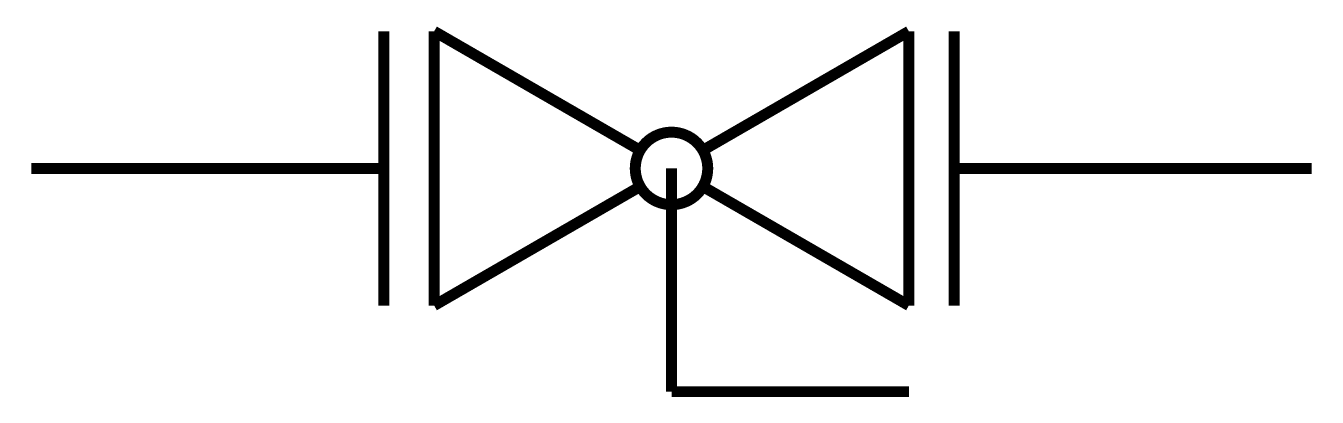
# Model space of a CAD drawing. Extents: x -0.2 to 58.6, y -10.4 to 6.5.
import ezdxf

# ---------------------------------------------------------------- set-up
doc = ezdxf.new("R2010")
doc.units = 0
doc.linetypes.add('CONTINUOUS1', pattern=[0])
doc.layers.add('003_THICK', color=7, linetype='CONTINUOUS1')

msp = doc.modelspace()

# ---------------------------------------------------------------- linework, layer by layer
at = {"layer": '003_THICK', "const_width": 0.5}
for points in [[(16.073, 6.25), (16.073, -6.25)], [(18.372, 6.25), (18.372, -6.25)], [(18.372, 6.25), (27.765, 0.827)], [(30.629, 0.827), (40.022, 6.25)], [(40.022, 6.25), (40.022, -6.25)], [(42.091, 6.25), (42.091, -6.25)], [(16.073, 0), (0, 0)], [(29.197, 0), (29.197, -10.177)], [(42.091, 0), (58.394, 0)], [(18.372, -6.25), (27.765, -0.827)], [(30.629, -0.827), (40.022, -6.25)], [(29.197, -10.177), (40.022, -10.177)]]:
    msp.add_lwpolyline(points, dxfattribs=at)
msp.add_lwpolyline([(27.544, 0, 1), (30.85, 0, 1), (27.544, 0, 1)], format="xyb", dxfattribs=at)

doc.saveas('drawing.dxf')
